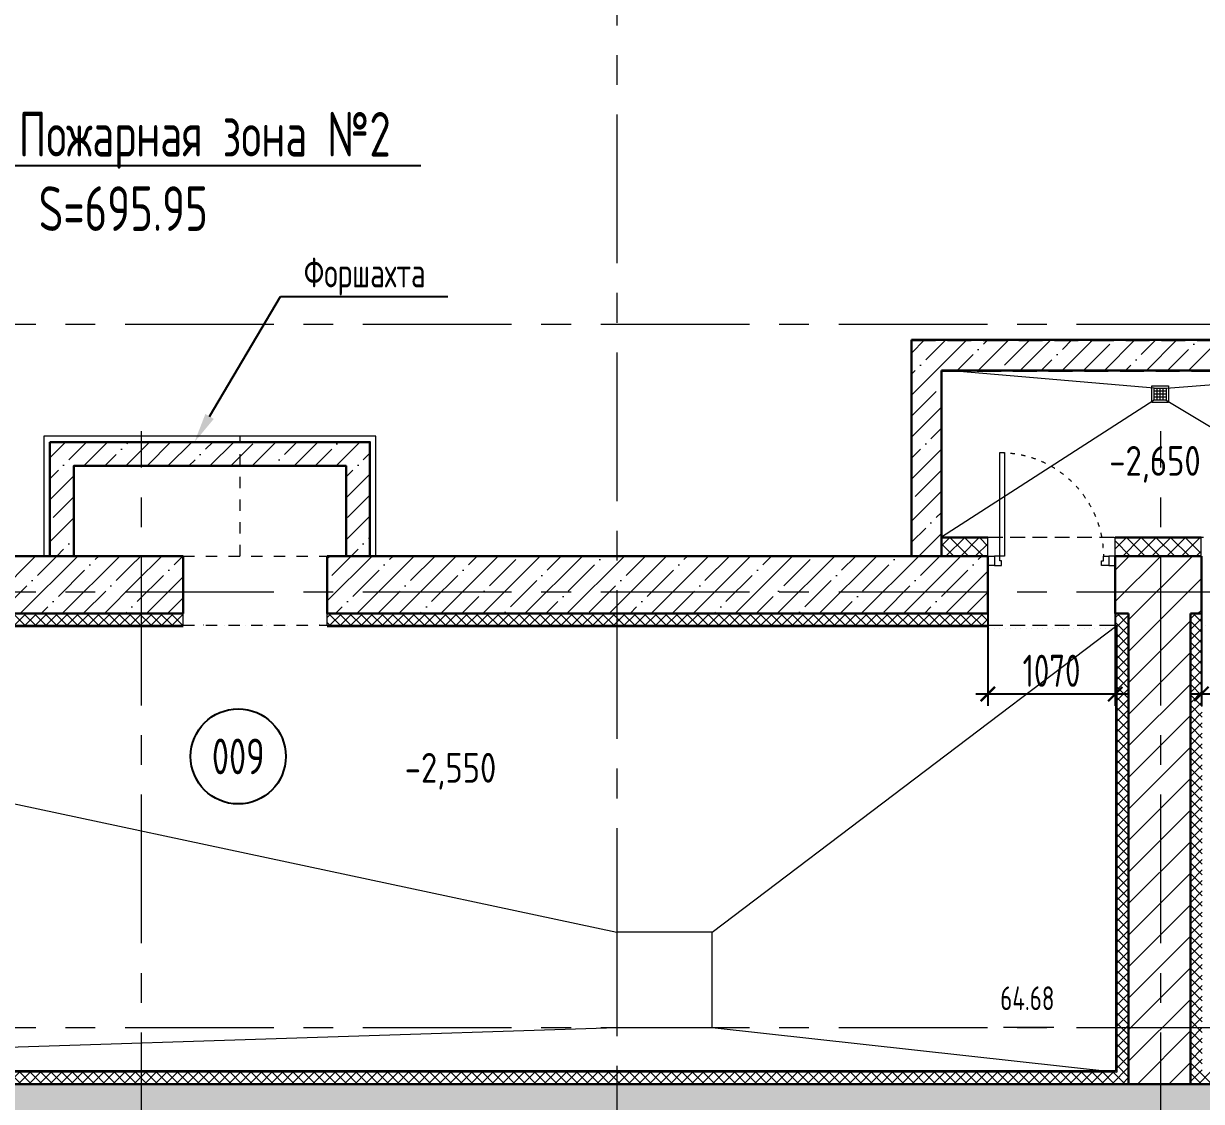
# Model space of a CAD drawing. Header units: millimetres. Extents: x -360149 to 9420325, y 0 to 292181.
# Drawn here: x -322159 to -312256, y 82064 to 91128 of the extents above; entities that cross this region are included whole.
import ezdxf
from ezdxf import colors
from ezdxf.entities.mleader import LeaderData, LeaderLine
from ezdxf.enums import TextEntityAlignment as Align
from ezdxf.math import Vec2, Vec3

# ---------------------------------------------------------------- set-up
doc = ezdxf.new("R2010")
doc.units = ezdxf.units.MM
doc.header["$MEASUREMENT"] = 0
for name, pattern in [('ACAD_ISO03W100', [30, 12, -18]), ('ADSK_Штриховая_ш2 п1', [3, 2, -1]), ('CENTER', [2, 1.25, -0.25, 0.25, -0.25]), ('TRATTEGGIATA', [0.75, 0.5, -0.25]), ('Штрих', [6.35, 3.175, -3.175])]:
    doc.linetypes.add(name, pattern=pattern)
doc.layers.get('0').update_dxf_attribs({"color": 250, "lineweight": 9})
for name, color, linetype, lineweight in [('1 этаж тонкие линии!', 250, 'Continuous', 0), ('_АР ТЕКСТ', 250, 'Continuous', 25), ('АР_Выноски АПР', 7, 'Continuous', 5), ('АР_Двери', 5, 'Continuous', 18), ('АР_Маркер экспликации', 239, 'Continuous', 13), ('АР_МосжилНии_Стены', 202, 'Continuous', 30), ('АР_Навесной фасад', 5, 'Continuous', 5), ('АР_Номер помещения', 1, 'Continuous', 25), ('АР_Оси', 193, 'Continuous', 9), ('АР_Отметки', 250, 'Continuous', 15), ('АР_Помещения_площадь', 19, 'Continuous', 9), ('АР_Размеры дверей', 15, 'Continuous', 0), ('АР_Сущ Несущая стена', 202, 'Continuous', 30), ('АР_тонкая линия', 250, 'Continuous', 0), ('АР_Утеплитель', 250, 'Continuous', 9), ('АР_Штриховка монолит', 250, 'Continuous', 9), ('Подвал', 250, 'Continuous', 30)]:
    doc.layers.add(name, color=color, linetype=linetype, lineweight=lineweight)
doc.styles.add('ISOCPEUR', font='isocpeur.ttf', dxfattribs={"width": 0.7})
doc.styles.get("Standard").update_dxf_attribs({"font": 'isocpeur.ttf'})
doc.dimstyles.new('R_100', dxfattribs={"dimtxt": 270, "dimasz": 120, "dimexe": 100, "dimexo": 0, "dimgap": 60, "dimtad": 1, "dimdec": 0, "dimrnd": 5, "dimzin": 0, "dimdsep": 46, "dimtxsty": 'ISOCPEUR', "dimblk": 'ARCHTICK', "dimcen": 0, "dimdle": 100, "dimclrd": 256, "dimclre": 256, "dimclrt": 256, "dimadec": 0, "dimazin": 0, "dimtfac": 2, "dimtdec": 0, "dimtofl": 0, "dimtmove": 1, "dimatfit": 3, "dimfxl": 1, "dimtvp": 3, "dimtolj": 1, "dimtzin": 0, "dimarcsym": 0})

# ---------------------------------------------------------------- blocks, each defined once
blk = doc.blocks.new('*U262')
for points in [[(0, 0), (0, -80), (55, -80), (55, 0), (0, 0)], [(55, -80), (55, 0), (115, 0), (115, -40), (100, -40), (100, -80), (55, -80)], [(1015, -80), (1015, 0), (955, 0), (955, -40), (970, -40), (970, -80), (1015, -80)], [(1070, 0), (1070, -80), (1015, -80), (1015, 0), (1070, 0)]]:
    blk.add_lwpolyline(points)
blk.add_lwpolyline([(100, -80), (100, -950), (140, -950), (140, -80)], close=True)
at = {"linetype": 'ACAD_ISO03W100', "ltscale": 3}
blk.add_arc((100, -80), 870, 270, 0, dxfattribs=at)
blk = doc.blocks.new('*U278')
at = {"layer": 'АР_Номер помещения', "color": 7}
blk.add_circle((-10199.2, 1914.2), 400, dxfattribs=at)
at = {"layer": 'АР_Помещения_площадь', "color": 7}
blk.add_line((-3342.3, -365.8), (-3764.7, -365.8), dxfattribs=at)
at = {"color": 7, "style": 'ISOCPEUR', "width": 0.7, "flags": 1}
blk.add_attdef('КАТЕГОРИЯ', (-499.2, -2092.2), '', height=250, dxfattribs=at)
at = {"layer": 'АР_Номер помещения', "color": 7, "style": 'ISOCPEUR', "width": 0.7}
blk.add_attdef('НОМЕР_ПОМЕЩЕНИЯ', text='', height=300, dxfattribs=at).set_placement((-10199.2, 1914.2), align=Align.MIDDLE_CENTER)
at = {"layer": 'АР_Помещения_площадь', "color": 7, "lineweight": 30, "width": 0.7, "flags": 104}
blk.add_attdef('ИМЯ_ПОМЕЩЕНИЯ', text='', height=100, dxfattribs=at).set_placement((157.6, 1217.1), align=Align.MIDDLE_CENTER)
at = {"layer": 'АР_Помещения_площадь', "color": 7, "style": 'ISOCPEUR', "width": 0.7}
blk.add_attdef('ПЛОЩАДЬ_ПОМЕЩЕНИЯ', text='', height=200, dxfattribs=at).set_placement((-3337.5, -119.3), align=Align.MIDDLE_RIGHT)
blk = doc.blocks.new('_DotSmall')
at = {"color": 0, "linetype": 'ByBlock', "const_width": 0.5}
blk.add_lwpolyline([(-0.0625, 0, 1), (0.0625, 0, 1)], format="xyb", close=True, dxfattribs=at)
blk = doc.blocks.new('_ArchTick')
at = {"color": 0, "linetype": 'ByBlock', "const_width": 0.15}
blk.add_lwpolyline([(-0.5, -0.5), (0.5, 0.5)], dxfattribs=at)
blk = doc.blocks.new('*D1123')
at = {"layer": 'АР_Размеры дверей', "lineweight": -2, "ltscale": 100, "transparency": 16777216}
for p, q in [((-314051.8, 86167.6), (-314051.8, 85390.9)), ((-312980.8, 86167.6), (-312980.8, 85390.9)), ((-314151.8, 85490.9), (-312880.8, 85490.9))]:
    blk.add_line(p, q, dxfattribs=at)
at = {"layer": 'АР_Размеры дверей', "lineweight": -2, "ltscale": 100, "transparency": 16777216, "xscale": 120, "yscale": 120, "zscale": 120, "rotation": 180}
blk.add_blockref('_ArchTick', (-314051.8, 85490.9), dxfattribs=at)
at = {"layer": 'АР_Размеры дверей', "lineweight": -2, "ltscale": 100, "transparency": 16777216, "xscale": 120, "yscale": 120, "zscale": 120}
blk.add_blockref('_ArchTick', (-312980.8, 85490.9), dxfattribs=at)
at = {"layer": 'АР_Размеры дверей', "ltscale": 100, "transparency": 16777216, "insert": (-313516.3, 85685.9), "char_height": 270, "attachment_point": 5, "style": 'ISOCPEUR'}
blk.add_mtext('\\A1;1070', dxfattribs=at)
blk = doc.blocks.new('*D1124')
at = {"layer": 'АР_Размеры дверей', "lineweight": -2, "ltscale": 100, "transparency": 16777216}
for p, q in [((-312256.6, 86167.6), (-312256.6, 85390.9)), ((-311185.6, 86167.6), (-311185.6, 85390.9)), ((-312356.6, 85490.9), (-311085.6, 85490.9))]:
    blk.add_line(p, q, dxfattribs=at)
at = {"layer": 'АР_Размеры дверей', "lineweight": -2, "ltscale": 100, "transparency": 16777216, "xscale": 120, "yscale": 120, "zscale": 120, "rotation": 180}
blk.add_blockref('_ArchTick', (-312256.6, 85490.9), dxfattribs=at)
at = {"layer": 'АР_Размеры дверей', "lineweight": -2, "ltscale": 100, "transparency": 16777216, "xscale": 120, "yscale": 120, "zscale": 120}
blk.add_blockref('_ArchTick', (-311185.6, 85490.9), dxfattribs=at)
at = {"layer": 'АР_Размеры дверей', "ltscale": 100, "transparency": 16777216, "insert": (-311721.1, 85685.9), "char_height": 270, "attachment_point": 5, "style": 'ISOCPEUR'}
blk.add_mtext('\\A1;1070', dxfattribs=at)

msp = doc.modelspace()

# ---------------------------------------------------------------- hatches: boundary and pattern name
at = {"layer": '1 этаж тонкие линии!', "ltscale": 100, "transparency": 33554559}
h = msp.add_hatch(dxfattribs=at)
h.set_pattern_fill('ANSI37', scale=500, style=0)
h.set_pattern_definition([(45, (-63655.17, -21986.59), (-44.194174, 44.194174), []), (135, (-63655.17, -21986.59), (-44.194174, -44.194174), [])])
h.paths.add_polyline_path([(-312980.74, 86167.65), (-312980.74, 86045.04), (-314051.79, 86045.03), (-314051.79, 86167.63), (-319606.53, 86167.6), (-319606.53, 86068.15), (-320816.49, 86068.15), (-320816.53, 86167.64), (-329409.58, 86167.55), (-329409.58, 85936.16), (-329310.54, 85936.23), (-329282.71, 85936.26), (-329280.76, 84864.98), (-329377.01, 84864.98), (-329377.01, 83778.8), (-328947.43, 83778.8), (-328947.43, 82211.13), (-312868.48, 82211.13), (-312868.48, 86167.64)])
h.paths.add_polyline_path([(-312987, 86067.63), (-312987, 86045.03), (-314051.79, 86045.03), (-314051.79, 86068.15), (-329282.93, 86069.14), (-329278.96, 83878.8), (-328847.43, 83878.8), (-328847.43, 82311.13), (-312967.14, 82311.13), (-312967.14, 86067.64)], flags=17)
at = {"layer": 'АР_Утеплитель', "ltscale": 100}
h = msp.add_hatch(dxfattribs=at)
h.set_pattern_fill('ANSI37', color=256, scale=700, angle=90)
h.paths.add_polyline_path([(-314441.66, 86799.92), (-314441.67, 86654.04), (-314051.8, 86657.74), (-314051.78, 86803.62)])
h = msp.add_hatch(dxfattribs=at)
h.set_pattern_fill('ANSI37', color=256, scale=700, angle=90)
h.paths.add_polyline_path([(-312980.76, 86800.68), (-312980.77, 86650.68), (-312257.67, 86652.32), (-312257.65, 86802.32)])
at = {"layer": 'АР_Штриховка монолит', "ltscale": 100}
h = msp.add_hatch(dxfattribs=at)
h.set_pattern_fill('ANSI35', color=256, scale=1000)
h.paths.add_polyline_path([(-311172.01, 88467.76), (-314692.92, 88467.76), (-314692.92, 86650.68), (-314441.67, 86650.68), (-314441.67, 88210.68), (-311172.01, 88210.68)])
h.paths.add_polyline_path([(-309724.9, 88210.68), (-309822.86, 88467.76), (-311172.01, 88467.76), (-311172.01, 88210.68)])
h = msp.add_hatch(dxfattribs=at)
h.set_pattern_fill('ANSI35', color=256, scale=1000)
h.paths.add_polyline_path([(-321936.86, 86650.68), (-321937.01, 87608.99), (-319246.85, 87609.2), (-319246.7, 86650.68), (-319446.73, 86650.68), (-319446.83, 87409.17), (-321736.99, 87409), (-321737.01, 86650.68)])
h = msp.add_hatch(dxfattribs=at)
h.set_pattern_fill('ANSI35', color=256, scale=1000)
h.paths.add_polyline_path([(-326172.07, 86650.68), (-329172.07, 86650.68), (-329172.07, 86350.68), (-326172.07, 86350.68)])
h.paths.add_polyline_path([(-329172.07, 86650.68), (-329577.01, 86650.68), (-329577.01, 86350.68), (-329172.07, 86350.68)])
h.paths.add_polyline_path([(-329577.01, 86650.68), (-329867.19, 86650.68), (-329867.19, 86350.68), (-329577.01, 86350.68)])
h.paths.add_polyline_path([(-329577.01, 86350.68), (-329867.19, 86350.68), (-329867.19, 85936.07), (-329787.19, 85936.07), (-329577.01, 85936.07)])
h.paths.add_polyline_path([(-329172.07, 86350.68), (-329577.01, 86350.68), (-329577.01, 85936.07), (-329409.53, 85936.07), (-329409.64, 86167.64), (-329172.07, 86167.64)])
h.paths.add_polyline_path([(-325622.01, 86650.68), (-326172.07, 86650.68), (-326172.07, 86350.68), (-325622.01, 86350.68)])
h.paths.add_polyline_path([(-323172.07, 86650.68), (-325622.01, 86650.68), (-325622.01, 86350.68), (-323172.07, 86350.68)])
h.paths.add_polyline_path([(-323172.07, 86350.68), (-325622.01, 86350.68), (-325622.01, 86167.64), (-323172.07, 86167.64)])
h.paths.add_polyline_path([(-325622.01, 86350.68), (-326172.07, 86350.68), (-326172.07, 86167.64), (-325622.01, 86167.64)])
h.paths.add_polyline_path([(-326172.07, 86350.68), (-329172.07, 86350.68), (-329172.07, 86167.64), (-326172.07, 86167.64)])
h.paths.add_polyline_path([(-314051.79, 86350.68), (-317172.07, 86350.68), (-317172.07, 86167.64), (-314051.79, 86167.64)])
h.paths.add_polyline_path([(-314051.79, 86650.68), (-317172.07, 86650.68), (-317172.07, 86350.68), (-314051.79, 86350.68)])
h.paths.add_polyline_path([(-321217.87, 86350.68), (-321214.54, 86650.68), (-323172.07, 86650.68), (-323172.07, 86350.68)])
h.paths.add_polyline_path([(-321216.21, 86650.68), (-321216.21, 86350.68), (-321167.01, 86350.68), (-321167.01, 86650.68)])
h.paths.add_polyline_path([(-321216.21, 86350.68), (-321216.21, 86167.64), (-321216.21, 86167.64), (-321216.39, 86350.68), (-323172.07, 86350.68), (-323172.07, 86167.64), (-321167.01, 86167.64), (-321167.01, 86350.68)])
h.paths.add_polyline_path([(-320816.53, 86350.68), (-320816.53, 86650.68), (-321167.01, 86650.68), (-321167.01, 86350.68)])
h.paths.add_polyline_path([(-319606.53, 86650.68), (-319606.53, 86350.68), (-317172.07, 86350.68), (-317172.07, 86650.68)])
h.paths.add_polyline_path([(-320816.53, 86167.64), (-320816.53, 86350.68), (-321167.01, 86350.68), (-321167.01, 86167.64)])
h.paths.add_polyline_path([(-319606.53, 86350.68), (-319606.53, 86167.64), (-317172.07, 86167.64), (-317172.07, 86350.68)])
h = msp.add_hatch(dxfattribs=at)
h.set_pattern_fill('ANSI35', color=256, scale=1000)
h.paths.add_polyline_path([(-295377.01, 86650.68), (-301712.04, 86650.68), (-301712.04, 86531.77), (-301647.04, 86531.77), (-301647.04, 86461.77), (-301647.04, 86350.68), (-295377.01, 86350.68)])
h.paths.add_polyline_path([(-295377.01, 86350.68), (-301647.04, 86350.12), (-301647.04, 86167.64), (-295583.53, 86167.64), (-295583.53, 83202.83), (-296959.81, 83202.83), (-296959.81, 82685.68), (-295377.01, 82685.68)])
h.paths.add_polyline_path([(-293172.07, 82685.68), (-295377.01, 82685.68), (-295377.01, 82271.33), (-293172.07, 82271.33)])
h.paths.add_polyline_path([(-295377.01, 82685.68), (-296959.81, 82685.68), (-296959.81, 82211.13), (-295751.59, 82211.13), (-295751.59, 82271.33), (-295377.01, 82271.33)])
h.paths.add_polyline_path([(-293172.07, 82934.43), (-295077.05, 82934.43), (-295077.01, 86350.68), (-295377.01, 86350.68), (-295377.01, 82685.68), (-293172.07, 82685.68)])
h.paths.add_polyline_path([(-295077.01, 86650.68), (-295377.01, 86650.68), (-295377.01, 86350.68), (-295077.01, 86350.68)])
h.paths.add_polyline_path([(-291227.01, 82934.43), (-293172.07, 82934.43), (-293172.07, 82685.68), (-291227.01, 82685.68)])
h.paths.add_polyline_path([(-291227.01, 82685.68), (-293172.07, 82685.68), (-293172.07, 82271.33), (-291227.01, 82271.33)])
h.paths.add_polyline_path([(-291227.01, 82271.33), (-291458.09, 82271.33), (-291458.09, 81870.09), (-291227.01, 81870.09)])
h.paths.add_polyline_path([(-289662.07, 82685.68), (-291227.01, 82685.68), (-291227.01, 82271.33), (-289662.07, 82271.33)])
h.paths.add_polyline_path([(-289662.07, 82934.43), (-291227.01, 82934.43), (-291227.01, 82685.68), (-289662.07, 82685.68)])
h.paths.add_polyline_path([(-284577.01, 82934.43), (-289662.07, 82934.43), (-289662.07, 82685.68), (-284577.01, 82685.68)])
h.paths.add_polyline_path([(-284423.74, 82934.43), (-284577.01, 82934.43), (-284577.01, 82685.68), (-284423.74, 82685.68)])
h.paths.add_polyline_path([(-291070.39, 82271.33), (-291227.01, 82271.33), (-291227.01, 81870.09), (-291070.39, 81870.09)])
h.paths.add_polyline_path([(-295751.59, 82211.13), (-299172.07, 82211.13), (-299172.07, 81263.11), (-295751.59, 81263.11)])
h.paths.add_polyline_path([(-295377.01, 82271.33), (-295751.59, 82271.33), (-295751.59, 76480.31), (-295377.01, 76480.31)])
h.paths.add_polyline_path([(-295200.8, 82271.33), (-295377.01, 82271.33), (-295377.01, 76480.31), (-295200.8, 76480.31)])
h.paths.add_polyline_path([(-299172.07, 82211.13), (-329268.38, 82211.13), (-329268.38, 81263.11), (-299172.07, 81263.11)])
h.paths.add_polyline_path([(-284423.74, 68090.72), (-284577.01, 68090.72), (-284577.01, 67156.96), (-284423.74, 67156.96)])
h.paths.add_polyline_path([(-284577.01, 68102.27), (-284423.74, 68102.27), (-284423.74, 82685.68), (-284577.01, 82685.68)])
h.paths.add_polyline_path([(-285166.52, 68090.72), (-284577.01, 68090.72), (-284577.01, 82685.68), (-289662.07, 82685.68), (-289662.07, 82271.33), (-285166.52, 82271.33)])
h.paths.add_polyline_path([(-284577.01, 68090.72), (-285166.52, 68090.72), (-285166.52, 67156.96), (-284577.01, 67156.96)])
h = msp.add_hatch(dxfattribs=at)
h.set_pattern_fill('ANSI31', color=256, scale=1500)
h.set_pattern_definition([(45, (-15289.27, 0), (-132.58252, 132.58252), [])])
h.paths.add_polyline_path([(-312597.01, 86650.68), (-312980.76, 86650.68), (-312980.76, 86570.68), (-312980.76, 86350.68), (-312597.01, 86350.68)])
h.paths.add_polyline_path([(-312256.63, 86650.68), (-312597.01, 86650.68), (-312597.01, 86350.68), (-312256.63, 86350.68)])
h.paths.add_polyline_path([(-312256.63, 86350.68), (-312597.01, 86350.68), (-312597.01, 82685.68), (-312347.9, 82685.68), (-312347.9, 86167.64), (-312256.63, 86167.64)])
h.paths.add_polyline_path([(-312597.01, 86350.68), (-312980.76, 86350.68), (-312980.76, 86167.64), (-312868.48, 86167.64), (-312868.48, 82685.68), (-312597.01, 82685.68)])
h.paths.add_polyline_path([(-312597.01, 82685.68), (-312868.48, 82685.68), (-312868.48, 82211.13), (-312597.01, 82211.13)])
h.paths.add_polyline_path([(-312347.9, 82685.68), (-312597.01, 82685.68), (-312597.01, 82211.13), (-312347.9, 82211.13)])
at = {"layer": 'Подвал', "linetype": 'TRATTEGGIATA', "lineweight": 13, "ltscale": 250}
h = msp.add_hatch(dxfattribs=at)
h.set_pattern_fill('ANSI37', color=256, scale=500, style=0)
h.set_pattern_definition([(45, (-63632.81, -21986.59), (-44.194174, 44.194174), []), (135, (-63632.81, -21986.59), (-44.194174, -44.194174), [])])
h.paths.add_polyline_path([(-301647.02, 86167.61), (-301647.01, 86068.33), (-302857.04, 86068.15), (-302857.04, 86167.62), (-311185.59, 86167.63), (-311185.59, 86068.15), (-312249.24, 86067.64), (-312249.24, 85734.92), (-312249.24, 85734.92), (-312249.24, 86167.64), (-312347.9, 86167.64), (-312347.9, 82211.13), (-296959.81, 82211.13), (-296959.81, 83202.83), (-295583.53, 83202.83), (-295583.53, 86167.61)])
h.paths.add_polyline_path([(-301647.01, 86068.15), (-302857.04, 86068.15), (-312249.24, 86067.64), (-312249.24, 82311.13), (-297059.81, 82311.13), (-297059.81, 83302.83), (-295682.19, 83302.83), (-295672.09, 86064.98)], flags=16)

# ---------------------------------------------------------------- linework, layer by layer
at = {"color": 157, "ltscale": 150, "true_color": 0x465c7c}
for p, q in [((-312553.52, 88036.7), (-312653.52, 88036.7)), ((-312629.11, 87961.11), (-312629.11, 88061.11)), ((-312603.52, 87961.11), (-312603.52, 88061.11)), ((-312576.8, 87961.11), (-312576.8, 88061.11)), ((-312553.52, 88011.11), (-312653.52, 88011.11)), ((-312553.52, 87985.53), (-312653.52, 87985.53))]:
    msp.add_line(p, q, dxfattribs=at)
for points in [[(-312653.52, 88061.11), (-314388.6, 88210.68)], [(-312553.52, 88061.11), (-310631.73, 88210.68)], [(-312653.52, 87961.11), (-314441.67, 86810.78)], [(-312553.52, 87961.11), (-310631.73, 86810.68)]]:
    msp.add_lwpolyline(points, dxfattribs=at)
for points in [[(-312533.52, 88081.11), (-312533.52, 87941.11), (-312673.52, 87941.11), (-312673.52, 88081.11)], [(-312553.52, 88061.11), (-312553.52, 87961.11), (-312653.52, 87961.11), (-312653.52, 88061.11)]]:
    msp.add_lwpolyline(points, close=True, dxfattribs=at)
at = {"layer": '1 этаж тонкие линии!', "color": 7, "ltscale": 100, "transparency": 33554559, "elevation": -1.38}
for points in [[(-312256.63, 86167.64), (-312347.9, 86167.64), (-312347.9, 82211.13), (-296959.81, 82211.13), (-296959.81, 83202.83), (-295583.53, 83202.83), (-295583.53, 86167.64)], [(-329282.71, 85936.23), (-329282.95, 86069.14), (-320816.49, 86068.15)], [(-312980.73, 86067.63), (-312968.48, 86067.64), (-312968.48, 82311.13), (-328847.43, 82311.13), (-328847.43, 83878.8), (-329278.96, 83878.8), (-329280.76, 84864.98)], [(-329272.71, 85936.25), (-329272.94, 86059.14), (-320816.49, 86058.15)], [(-312980.72, 86057.63), (-312978.48, 86057.63), (-312978.48, 82321.13), (-328837.43, 82321.13), (-328837.43, 83888.8), (-329268.98, 83888.8), (-329270.76, 84865)], [(-319606.49, 86068.15), (-314051.76, 86068.15)], [(-319606.49, 86058.15), (-314051.76, 86058.15)]]:
    msp.add_lwpolyline(points, dxfattribs=at)
at = {"layer": 'АР_МосжилНии_Стены', "ltscale": 100}
for p, q in [((-314692.92, 86800.81), (-314692.92, 88467.76)), ((-314692.92, 88467.76), (-309822.86, 88467.76)), ((-314692.92, 86650.68), (-314692.92, 88467.76)), ((-314441.67, 86650.68), (-314441.67, 88210.68)), ((-314441.67, 88210.68), (-309731.73, 88210.68)), ((-320816.53, 86650.68), (-329972.19, 86650.68)), ((-320816.53, 86650.68), (-321216.21, 86650.68)), ((-314051.79, 86650.68), (-319606.53, 86650.68)), ((-314051.79, 86650.68), (-314051.79, 86167.64)), ((-312256.63, 86167.64), (-312256.63, 86650.68)), ((-312868.48, 82211.13), (-312868.48, 86167.64)), ((-312347.9, 86167.64), (-312347.9, 82211.13)), ((-312287.09, 82211.13), (-312807.67, 82211.13))]:
    msp.add_line(p, q, dxfattribs=at)
for points in [[(-320816.53, 86167.64), (-329409.64, 86167.64), (-329409.64, 86167.64), (-329409.53, 85936.07), (-329867.19, 85936.07), (-329867.19, 86650.68)], [(-312256.63, 86650.68), (-312980.76, 86650.68), (-312980.76, 86167.64)], [(-320816.53, 86167.64), (-321216.21, 86167.64)], [(-314051.79, 86167.64), (-319606.53, 86167.64)], [(-312868.48, 86167.64), (-312980.76, 86167.64)], [(-312256.63, 86167.64), (-312347.9, 86167.64)], [(-295751.59, 82211.13), (-329268.38, 82211.13)]]:
    msp.add_lwpolyline(points, dxfattribs=at)
at = {"layer": 'АР_Навесной фасад', "ltscale": 100}
for p, q in [((-314051.79, 86810.68), (-314441.67, 86810.68)), ((-314051.8, 86800.68), (-314441.67, 86800.68)), ((-314051.79, 86650.68), (-314051.79, 86810.68)), ((-312257.66, 86810.68), (-312980.76, 86810.68)), ((-312980.76, 86650.68), (-312980.76, 86810.68)), ((-312257.66, 86800.68), (-312980.76, 86800.68)), ((-312257.66, 86650.68), (-312257.66, 86810.68))]:
    msp.add_line(p, q, dxfattribs=at)
at = {"layer": 'АР_Оси', "linetype": 'CENTER', "ltscale": 1000}
for p, q in [((-317172.07, 134363.15), (-317172.07, 78630.8)), ((-359305.77, 88600.68), (-276127.36, 88600.68)), ((-321167.01, 53394.41), (-321167.01, 87701.89)), ((-312597.01, 53394.41), (-312597.01, 87701.89)), ((-359305.77, 86350.68), (-276127.36, 86350.68)), ((-359305.77, 82685.68), (-275708.6, 82685.68))]:
    msp.add_line(p, q, dxfattribs=at)
at = {"layer": 'АР_Сущ Несущая стена', "linetype": 'Штрих', "lineweight": 9, "ltscale": 30}
for p, q in [((-320337.01, 86650.68), (-320336.99, 87659.11)), ((-320816.53, 86650.68), (-319606.53, 86650.68)), ((-320816.54, 86068.15, -1.38), (-319606.54, 86068.15, -1.38))]:
    msp.add_line(p, q, dxfattribs=at)
at = {"layer": 'АР_Сущ Несущая стена', "ltscale": 100}
msp.add_line((-321937.01, 87609), (-321936.86, 86650.68), dxfattribs=at)
for points in [[(-319246.7, 86650.68), (-319246.85, 87609.2), (-321937.01, 87608.99)], [(-321737.01, 86650.68), (-321736.99, 87409), (-319446.83, 87409.17), (-319446.73, 86650.68)], [(-320816.53, 86650.68), (-320816.53, 86167.64)], [(-319606.53, 86167.64), (-319606.53, 86650.68)]]:
    msp.add_lwpolyline(points, dxfattribs=at)
at = {"layer": 'АР_тонкая линия', "linetype": 'ADSK_Штриховая_ш2 п1', "ltscale": 100}
for p, q in [((-314691.86, 88462.7), (-308530.61, 88462.7)), ((-314691.86, 86805.62), (-314691.86, 88462.7)), ((-314440.54, 86805.68), (-314440.54, 88205.62)), ((-314440.54, 88205.62), (-308530.61, 88205.62))]:
    msp.add_line(p, q, dxfattribs=at)
at = {"layer": 'АР_тонкая линия', "color": 6, "ltscale": 500}
for p, q in [((-320816.49, 86068.15, -1.38), (-320816.53, 86167.64)), ((-319606.49, 86068.15, -1.38), (-319606.53, 86167.64, 0)), ((-314051.76, 86068.15, -1.38), (-314051.79, 86167.64)), ((-312980.73, 86068.15, -1.38), (-312980.76, 86167.64))]:
    msp.add_line(p, q, dxfattribs=at)
at = {"layer": 'АР_Утеплитель', "ltscale": 0.25}
msp.add_lwpolyline([(-319196.7, 86650.69), (-319196.85, 87659.2), (-321987.01, 87658.99), (-321987.01, 86650.68)], dxfattribs=at)
at = {"layer": 'Подвал', "linetype": 'TRATTEGGIATA', "lineweight": 13, "ltscale": 250}
for p, q in [((-314051.79, 86810.68), (-311185.6, 86810.68)), ((-314051.79, 86068.15, -1.38), (-312980.73, 86068.52, -1.37))]:
    msp.add_line(p, q, dxfattribs=at)
at = {"layer": 'Подвал', "lineweight": 13, "ltscale": 500}
for p, q in [((-329282.95, 86069.14, -1.38), (-317172.07, 83487.41)), ((-316370.55, 83487.41), (-312968.48, 86067.64, -1.38)), ((-328847.43, 82311.13, -1.38), (-317172.07, 82685.68)), ((-316370.55, 82685.68), (-312968.48, 82311.13, -1.38))]:
    msp.add_line(p, q, dxfattribs=at)
msp.add_lwpolyline([(-317172.07, 82685.68), (-316370.55, 82685.68), (-316370.55, 83487.41), (-317172.07, 83487.41)], close=True, dxfattribs=at)

# ---------------------------------------------------------------- block references
at = {"layer": 'АР_Двери', "xscale": -1, "rotation": 180}
msp.add_blockref('*U262', (-314050.76, 86570.68), dxfattribs=at)
at = {"layer": 'АР_Маркер экспликации', "color": 7}
ref = msp.add_blockref('*U278', (-310154.72, 83051.52, 1.96), dxfattribs=at)
ref.add_attrib('НОМЕР_ПОМЕЩЕНИЯ', '009', dxfattribs={"layer": 'АР_Номер помещения', "color": 7, "height": 300, "style": 'ISOCPEUR', "width": 0.7}).set_placement((-320353.91, 84965.71, 1.96), align=Align.MIDDLE_CENTER)
ref.add_attrib('ПЛОЩАДЬ_ПОМЕЩЕНИЯ', '64.68', dxfattribs={"layer": 'АР_Помещения_площадь', "color": 7, "height": 200, "style": 'ISOCPEUR', "width": 0.7}).set_placement((-313492.17, 82932.19, 1.96), align=Align.MIDDLE_RIGHT)

# ---------------------------------------------------------------- dimensions: what is measured, and where the dimension line sits
at = {"layer": 'АР_Размеры дверей', "ltscale": 100}
for base, p1, p2, picture, middle in [((-312980.76, 85490.86), (-314051.79, 86167.64), (-312980.76, 86167.64), '*D1123', (-313516.28, 85685.86)), ((-311185.6, 85490.86), (-312256.63, 86167.64), (-311185.6, 86167.64), '*D1124', (-311721.12, 85685.86))]:
    dim = msp.add_linear_dim(base=base, p1=p1, p2=p2, dimstyle='R_100', override={"dimpost": '\\X', "dimfxl": 2.5, "dimarcsym": 2}, dxfattribs=at)
    dim.commit()
    dim.dimension.update_dxf_attribs({"geometry": picture, "text_midpoint": middle})

# ---------------------------------------------------------------- leaders
at = {"layer": '_АР ТЕКСТ'}
ml = msp.add_multileader_mtext('Standard', dxfattribs=at)
ml.set_content('{\\W0.8;-2,550}', color=256, style='ISOCPEUR')
ml.set_leader_properties(color=256, linetype='Continuous', lineweight=-1)
ml.set_arrow_properties(name='DOTSMALL')
ml.build(insert=Vec2(0, 0))
ml.multileader.update_dxf_attribs({"has_text_frame": 1, "text_left_attachment_type": 4, "text_right_attachment_type": 4, "dogleg_length": 100, "arrow_head_size": 180})
ctx = ml.context
ctx.base_point, ctx.char_height, ctx.arrow_head_size, ctx.landing_gap_size, ctx.plane_origin = Vec3(-314736.01, 120073.28, -1.96), 250, 180, 50, Vec3(-314255.68, 117829.26, -1.96)
ctx.left_attachment, ctx.right_attachment = 4, 4
notes = []
notes.append((ctx, [(0, (0, 0, 0), (0, 0), (1, 0), 1, [])]))
ctx.mtext.insert, ctx.mtext.width, ctx.mtext.defined_height, ctx.mtext.line_spacing_style, ctx.mtext.flow_direction = Vec3(-314686.01, 120406.61, -1.96), 801.0864, 330.71, 2, 5
at = {"layer": 'АР_Выноски АПР', "color": 242, "true_color": 0xcd2027}
ml = msp.add_multileader_mtext('Standard', dxfattribs=at)
ml.set_content('Пожарная зона №2\\P S=695.95', color=(205, 32, 39), style='ISOCPEUR')
ml.set_leader_properties()
ml.build(insert=Vec2(0, 0))
ml.multileader.update_dxf_attribs({"text_left_attachment_type": 6, "text_right_attachment_type": 6, "dogleg_length": 100, "arrow_head_size": 375})
ctx = ml.context
ctx.base_point, ctx.char_height, ctx.arrow_head_size, ctx.landing_gap_size, ctx.plane_origin = Vec3(-322236.3, 89934.88), 375, 375, 37.5, Vec3(-358163.97, 86054.8)
ctx.left_attachment, ctx.right_attachment = 6, 6
notes.append((ctx, [(1, (1, 1, 0), (-322492.05, 89934.88), (1, 0), 255.75, [(1, [(-324915.73, 85602.99)], 0, [])])]))
ctx.mtext.insert, ctx.mtext.width, ctx.mtext.flow_direction = Vec3(-322198.8, 90384.88), 9315.7311, 5
at = {"layer": 'АР_Выноски АПР'}
ml = msp.add_multileader_mtext('Standard', dxfattribs=at)
ml.set_content('\\A1;Форшахта', color=256, style='ISOCPEUR')
ml.set_leader_properties()
ml.build(insert=Vec2(0, 0))
ml.multileader.update_dxf_attribs({"text_left_attachment_type": 6, "text_right_attachment_type": 6, "dogleg_length": 100, "arrow_head_size": 250})
ctx = ml.context
ctx.base_point, ctx.char_height, ctx.arrow_head_size, ctx.landing_gap_size, ctx.plane_origin = Vec3(-319827.93, 88834.41), 250, 250, 25, Vec3(-342887.42, 87910.29)
ctx.left_attachment, ctx.right_attachment = 6, 6
notes.append((ctx, [(1, (1, 1, 0), (-319998.43, 88834.41), (1, 0), 170.5, [(1, [(-320721.93, 87609.08)], 0, [])])]))
ctx.mtext.insert, ctx.mtext.width, ctx.mtext.flow_direction = Vec3(-319802.93, 89159.41), 6210.4874, 5
at = {"layer": 'АР_Отметки'}
ml = msp.add_multileader_mtext('Standard', dxfattribs=at)
ml.set_content('{\\W0.8;-2,250}', color=256, style='ISOCPEUR')
ml.set_leader_properties(color=256, linetype='Continuous', lineweight=-1)
ml.set_arrow_properties(name='DOTSMALL')
ml.build(insert=Vec2(0, 0))
ml.multileader.update_dxf_attribs({"has_text_frame": 1, "text_left_attachment_type": 4, "text_right_attachment_type": 4, "dogleg_length": 100, "arrow_head_size": 180})
ctx = ml.context
ctx.base_point, ctx.char_height, ctx.arrow_head_size, ctx.landing_gap_size, ctx.plane_origin = Vec3(-335903.25, 116985.86, 0), 250, 180, 50, Vec3(-337173.96, 115928.76, 0)
ctx.left_attachment, ctx.right_attachment = 4, 4
notes.append((ctx, [(0, (0, 0, 0), (0, 0), (1, 0), 1, [])]))
ctx.mtext.insert, ctx.mtext.width, ctx.mtext.defined_height, ctx.mtext.line_spacing_style, ctx.mtext.flow_direction = Vec3(-335853.25, 117319.19, 0), 769.989, 343.89, 2, 5
ml = msp.add_multileader_mtext('Standard', dxfattribs=at)
ml.set_content('{\\W0.8;-2,250}', color=256, style='ISOCPEUR')
ml.set_leader_properties(color=256, linetype='Continuous', lineweight=-1)
ml.set_arrow_properties(name='DOTSMALL')
ml.build(insert=Vec2(0, 0))
ml.multileader.update_dxf_attribs({"has_text_frame": 1, "text_left_attachment_type": 4, "text_right_attachment_type": 4, "dogleg_length": 100, "arrow_head_size": 180})
ctx = ml.context
ctx.base_point, ctx.char_height, ctx.arrow_head_size, ctx.landing_gap_size, ctx.plane_origin = Vec3(-331840.15, 103386.88), 250, 180, 50, Vec3(-332043.59, 102108.76)
ctx.left_attachment, ctx.right_attachment = 4, 4
notes.append((ctx, [(0, (0, 0, 0), (0, 0), (1, 0), 1, [])]))
ctx.mtext.insert, ctx.mtext.width, ctx.mtext.defined_height, ctx.mtext.line_spacing_style, ctx.mtext.flow_direction = Vec3(-331790.15, 103720.21), 769.989, 343.89, 2, 5
ml = msp.add_multileader_mtext('Standard', dxfattribs=at)
ml.set_content('{\\W0.8;-2,500}', color=256, style='ISOCPEUR')
ml.set_leader_properties(color=256, linetype='Continuous', lineweight=-1)
ml.set_arrow_properties(name='DOTSMALL')
ml.build(insert=Vec2(0, 0))
ml.multileader.update_dxf_attribs({"has_text_frame": 1, "text_left_attachment_type": 4, "text_right_attachment_type": 4, "dogleg_length": 100, "arrow_head_size": 180})
ctx = ml.context
ctx.base_point, ctx.char_height, ctx.arrow_head_size, ctx.landing_gap_size, ctx.plane_origin = Vec3(-348917.1, 102167.8), 250, 180, 50, Vec3(-348638.57, 101601.28)
ctx.left_attachment, ctx.right_attachment = 4, 4
notes.append((ctx, [(0, (0, 0, 0), (0, 0), (1, 0), 1, [])]))
ctx.mtext.insert, ctx.mtext.width, ctx.mtext.line_spacing_style, ctx.mtext.flow_direction = Vec3(-348867.1, 102501.13), 749.6898, 2, 5
ml = msp.add_multileader_mtext('Standard', dxfattribs=at)
ml.set_content('{\\W0.8;-2,400}', color=256, style='ISOCPEUR')
ml.set_leader_properties(color=256, linetype='Continuous', lineweight=-1)
ml.set_arrow_properties(name='DOTSMALL')
ml.build(insert=Vec2(0, 0))
ml.multileader.update_dxf_attribs({"has_text_frame": 1, "text_left_attachment_type": 4, "text_right_attachment_type": 4, "dogleg_length": 100, "arrow_head_size": 180})
ctx = ml.context
ctx.base_point, ctx.char_height, ctx.arrow_head_size, ctx.landing_gap_size, ctx.plane_origin = Vec3(-345559.57, 101933.6), 250, 180, 50, Vec3(-345640.96, 100655.48)
ctx.left_attachment, ctx.right_attachment = 4, 4
notes.append((ctx, [(0, (0, 0, 0), (0, 0), (1, 0), 1, [])]))
ctx.mtext.insert, ctx.mtext.width, ctx.mtext.defined_height, ctx.mtext.line_spacing_style, ctx.mtext.flow_direction = Vec3(-345509.57, 102266.93), 769.989, 343.89, 2, 5
ml = msp.add_multileader_mtext('Standard', dxfattribs=at)
ml.set_content('{\\W0.8;-2,550}', color=256, style='ISOCPEUR')
ml.set_leader_properties(color=256, linetype='Continuous', lineweight=-1)
ml.set_arrow_properties(name='DOTSMALL')
ml.build(insert=Vec2(0, 0))
ml.multileader.update_dxf_attribs({"has_text_frame": 1, "text_left_attachment_type": 4, "text_right_attachment_type": 4, "dogleg_length": 100, "arrow_head_size": 180})
ctx = ml.context
ctx.base_point, ctx.char_height, ctx.arrow_head_size, ctx.landing_gap_size, ctx.plane_origin = Vec3(-342033.25, 92368.05), 250, 180, 50, Vec3(-342114.65, 91100.49)
ctx.left_attachment, ctx.right_attachment = 4, 4
notes.append((ctx, [(0, (0, 0, 0), (0, 0), (1, 0), 1, [])]))
ctx.mtext.insert, ctx.mtext.width, ctx.mtext.line_spacing_style, ctx.mtext.flow_direction = Vec3(-341983.25, 92701.39), 852.697, 2, 5
ml = msp.add_multileader_mtext('Standard', dxfattribs=at)
ml.set_content('{\\W0.8;-2,250}', color=256, style='ISOCPEUR')
ml.set_leader_properties(color=256, linetype='Continuous', lineweight=-1)
ml.set_arrow_properties(name='DOTSMALL')
ml.build(insert=Vec2(0, 0))
ml.multileader.update_dxf_attribs({"has_text_frame": 1, "text_left_attachment_type": 4, "text_right_attachment_type": 4, "dogleg_length": 100, "arrow_head_size": 180})
ctx = ml.context
ctx.base_point, ctx.char_height, ctx.arrow_head_size, ctx.landing_gap_size, ctx.plane_origin = Vec3(-333043.69, 87555.11), 250, 180, 50, Vec3(-333125.08, 86287.55)
ctx.left_attachment, ctx.right_attachment = 4, 4
notes.append((ctx, [(0, (0, 0, 0), (0, 0), (1, 0), 1, [])]))
ctx.mtext.insert, ctx.mtext.width, ctx.mtext.line_spacing_style, ctx.mtext.flow_direction = Vec3(-332993.69, 87888.45), 852.697, 2, 5
ml = msp.add_multileader_mtext('Standard', dxfattribs=at)
ml.set_content('{\\W0.8;-2,650}', color=256, style='ISOCPEUR')
ml.set_leader_properties(color=256, linetype='Continuous', lineweight=-1)
ml.set_arrow_properties(name='DOTSMALL')
ml.build(insert=Vec2(0, 0))
ml.multileader.update_dxf_attribs({"has_text_frame": 1, "text_left_attachment_type": 4, "text_right_attachment_type": 4, "dogleg_length": 100, "arrow_head_size": 180})
ctx = ml.context
ctx.base_point, ctx.char_height, ctx.arrow_head_size, ctx.landing_gap_size, ctx.plane_origin = Vec3(-313080.84, 87242.68), 250, 180, 50, Vec3(-312264.42, 85825.21)
ctx.left_attachment, ctx.right_attachment = 4, 4
notes.append((ctx, [(0, (0, 0, 0), (0, 0), (1, 0), 1, [])]))
ctx.mtext.insert, ctx.mtext.width, ctx.mtext.line_spacing_style, ctx.mtext.flow_direction = Vec3(-313030.84, 87576.01), 852.697, 2, 5
ml = msp.add_multileader_mtext('Standard', dxfattribs=at)
ml.set_content('{\\W0.8;-2,550}', color=256, style='ISOCPEUR')
ml.set_leader_properties(color=256, linetype='Continuous', lineweight=-1)
ml.set_arrow_properties(name='DOTSMALL')
ml.build(insert=Vec2(0, 0))
ml.multileader.update_dxf_attribs({"has_text_frame": 1, "text_left_attachment_type": 4, "text_right_attachment_type": 4, "dogleg_length": 100, "arrow_head_size": 180})
ctx = ml.context
ctx.base_point, ctx.char_height, ctx.arrow_head_size, ctx.landing_gap_size, ctx.plane_origin = Vec3(-319003.64, 84661.76), 250, 180, 50, Vec3(-315900.76, 83394.2)
ctx.left_attachment, ctx.right_attachment = 4, 4
notes.append((ctx, [(0, (0, 0, 0), (0, 0), (1, 0), 1, [])]))
ctx.mtext.insert, ctx.mtext.width, ctx.mtext.line_spacing_style, ctx.mtext.flow_direction = Vec3(-318953.64, 84995.09), 852.697, 2, 5
for ctx, leaders in notes:
    for number, flags, end, landing, length, lines in leaders:
        leader = LeaderData()
        leader.index, (leader.has_last_leader_line, leader.has_dogleg_vector, leader.attachment_direction) = number, flags
        leader.last_leader_point, leader.dogleg_vector, leader.dogleg_length = Vec3(end), Vec3(landing), length
        for number, points, colour, breaks in lines:
            line = LeaderLine()
            line.index, line.vertices, line.color, line.breaks = number, Vec3.list(points), colors.encode_raw_color(colour), breaks
            leader.lines.append(line)
        ctx.leaders.append(leader)

doc.saveas('drawing.dxf')
